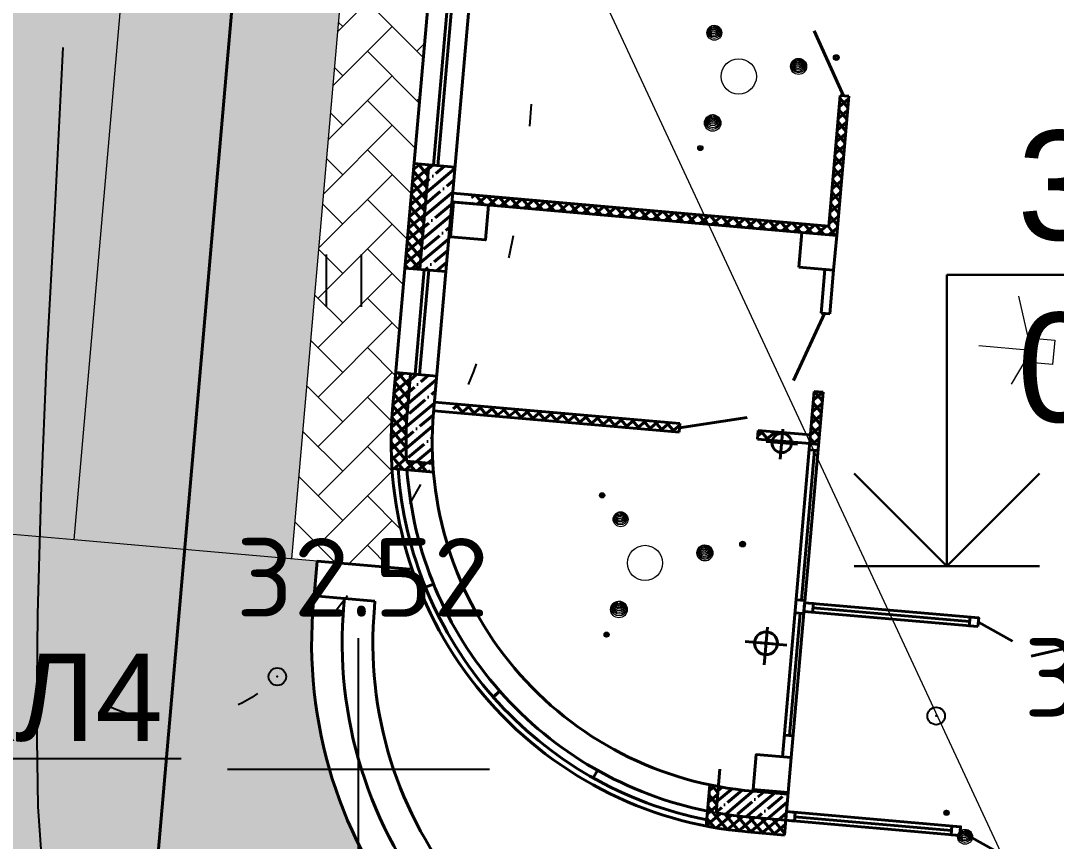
# Model space of a CAD drawing. Extents: x 8328 to 1441992, y -7354 to 642460.
# Drawn here: x 1441896.13 to 1441907.98, y 642249.18 to 642258.57 of the extents above; entities that cross this region are included whole.
import ezdxf
from ezdxf import colors
from ezdxf.entities.mleader import LeaderData, LeaderLine
from ezdxf.math import Vec2, Vec3

# ---------------------------------------------------------------- set-up
doc = ezdxf.new("R2010")
doc.units = 0
doc.header["$MEASUREMENT"] = 0
doc.header["$PDMODE"] = 32
doc.header["$PDSIZE"] = 0.2
doc.linetypes.add('APC_PRICKAD', pattern=[3.05, 0.51, -2.54])
doc.linetypes.add('CONTI', pattern=[0])
for name, color, linetype, lineweight in [('01 - здание', 1, 'Continuous', 40), ('01-Контур', 1, 'Continuous', 40), ('02-Проезд', 5, 'Continuous', 35), ('10-Газон', 80, 'Continuous', 35), ('11-Штрих-тротуар', 40, 'Continuous', 15), ('19-дренаж', 6, 'Continuous', 40), ('19-канальяК2', 54, 'Continuous', 40)]:
    doc.layers.add(name, color=color, linetype=linetype, lineweight=lineweight)
for name, color, linetype in [('GOR_BDEFAULT', 212, 'CONTI'), ('PI_OTD', 172, 'CONTI'), ('PI_STDEFAULT', 6, 'CONTI'), ('Сетка', 7, 'Continuous')]:
    doc.layers.add(name, color=color, linetype=linetype)
doc.styles.add('2_0-Ариел', font='arial.ttf', dxfattribs={"height": 2})
doc.styles.add('2_5-Ариел', font='arial.ttf', dxfattribs={"height": 2.5})
doc.styles.get("Standard").update_dxf_attribs({"font": 'txt.shx'})
doc.linetypes.add('Дренаж-Д', pattern='A,20,-4,["Д",Standard,S=2,R=0,X=-2,Y=-1],-2.299999999999999', length=26.3)
pattern_1 = [(44.99999999999999, (1452.385435321135, -901.8350028763524), (-0.0673519209080187, 0.0673519209080187), []), (135, (1452.385435321135, -901.8350028763524), (-0.0673519209080187, -0.0673519209080187), [])]
pattern_2 = [(44.99999999999999, (1411.031272584805, -1534.552337980829), (-0.1347038418160373, 0.1347038418160373), []), (44.99999999999999, (1411.165976485004, -1534.552337980829), (-0.1347038418160373, 0.1347038418160373), [0.238125, -0.047625, 0, -0.047625])]

# ---------------------------------------------------------------- blocks, each defined once
blk = doc.blocks.new('Прокуратура_v1')
at = {"layer": '01 - здание', "lineweight": -2, "ltscale": 100}
h = blk.add_hatch(dxfattribs=at)
h.set_pattern_fill('ANSI35', color=256, scale=0.03)
h.set_pattern_definition(pattern_2)
h.paths.add_polyline_path([(-17.52999885962345, -46.08999999985099), (-17.22999999998137, -46.08999999985099), (-17.22999999998137, -44.88999999966472), (-17.52999885962345, -44.88999999966472)])
h.paths.add_polyline_path([(-17.22999999998137, -41.88999999966472), (-17.53000000002794, -41.88999999966472), (-17.53000000002794, -43.08999999985099), (-17.22999999998137, -43.08999999985099)])
h.paths.add_polyline_path([(-17.22999999998137, -39.2699999997858), (-17.01000000000931, -39.2699999997858), (-17.01000000000931, -38.96999999973923), (-17.53000000002794, -38.96999999973923), (-17.53000000002794, -40.08999999985099), (-17.22999999998137, -40.08999999985099)])
h.paths.add_polyline_path([(-17.01000000000931, -38.96999999973923), (-17.01000000000931, -39.2699999997858), (-13.22999999998137, -39.2699999997858), (-13.22999999998137, -38.08999999961816), (-13.53000000002794, -38.08999999961816), (-13.53000000002794, -38.96999999973923)])
h.paths.add_polyline_path([(-13.53000000002794, -37.08999999961816), (-13.22999999998137, -37.08999999961816), (-13.22999999998137, -35.88999999966473), (-13.53000000002794, -35.88999999966473)])
h.paths.add_polyline_path([(-13.22999999998137, -33.48999999975786), (-13.53000000002794, -33.48999999975786), (-13.53000000002794, -34.08999999985099), (-13.22999999998137, -34.08999999985099)])
h.paths.add_polyline_path([(-13.22999999998137, -32.88999999966473), (-13.53000000002794, -32.88999999966473), (-13.53000000002794, -33.48999999975786), (-13.22999999998137, -33.48999999975786)])
h = blk.add_hatch(dxfattribs=at)
h.set_pattern_fill('ANSI37', color=256, scale=0.03)
h.set_pattern_definition([(44.99999999999999, (1411.031272584805, -1534.552337980829), (-0.0673519209080187, 0.0673519209080187), []), (135, (1411.031272584805, -1534.552337980829), (-0.0673519209080187, -0.0673519209080187), [])])
h.paths.add_polyline_path([(-12.81000000005588, -39.68999999971129), (-12.90999999991618, -39.68999999971129), (-12.90999999991618, -42.69037038972601), (-12.81000000005588, -42.69037038972601)])
h.paths.add_polyline_path([(-12.81000000005588, -43.69037038972601), (-12.90999999991618, -43.69037038972601), (-12.90999999991618, -45.18999999971129), (-13.01000000000931, -45.18999999971129), (-13.01000000000931, -45.28999999980442), (-12.81000000005588, -45.28999999980442)])
h.paths.add_polyline_path([(-13.01000000000931, -45.18999999971129), (-17.01000000000931, -45.18999999971129), (-17.01000000000931, -45.28999999980442), (-16.81000000005588, -45.28999999980442), (-13.20999999996274, -45.28999999980442), (-13.01000000000931, -45.28999999980442)])
h.paths.add_polyline_path([(-14.40999999991618, -47.58999999985099), (-17.01000000000931, -47.58999999985099), (-17.01000000000931, -47.68999999971129), (-14.40999999991618, -47.68999999971129)])
h.paths.add_polyline_path([(-13.22999885980971, -47.59903992316686), (-13.51000000000931, -47.58999999985099), (-13.51000000000931, -47.68999999971129), (-13.33914160379208, -47.68999999971129, -0.3620737559962837)])
h.paths.add_polyline_path([(-12.81000000005588, -47.08999999985098), (-12.90999999991618, -47.08999999985098), (-12.90999999991618, -47.68999999971129), (-12.81000000005588, -47.68999999971129)])
h.paths.add_polyline_path([(-3.489999999990686, -45.28999999980442), (-6.90999999991618, -45.28999999980442), (-6.90999999991618, -45.38999999966472), (-3.489999999990686, -45.38999999966472)])
h.paths.add_polyline_path([(-7.209999999962747, -45.68999999971128), (-7.310000000055879, -45.68999999971128), (-7.310000000055879, -47.48999999975786), (-7.110000000102445, -47.48999999975786), (-7.110000000102445, -47.38999999966472), (-7.209999999962747, -47.38999999966472)])
h.paths.add_polyline_path([(-3.489999999990686, -47.38999999966472), (-6.010000000009313, -47.38999999966472), (-6.010000000009313, -47.48999999975786), (-3.489999999990686, -47.48999999975786)])
h = blk.add_hatch(dxfattribs=at)
h.set_pattern_fill('ANSI37', color=256, scale=0.03)
h.set_pattern_definition(pattern_1)
h.paths.add_polyline_path([(-17.52999885962345, -44.88999999966472), (-17.69999999995343, -44.88999999966472), (-17.69999999995343, -46.08999999985099), (-17.52999885962345, -46.08999999985099)])
h = blk.add_hatch(dxfattribs=at)
h.set_pattern_fill('ANSI37', color=256, scale=0.03)
h.set_pattern_definition(pattern_1)
h.paths.add_polyline_path([(-17.52999885962345, -47.28999999980442), (-17.69999999995343, -47.28999999980442), (-17.69999999995343, -47.71000120579265, 0.0325416095382581), (-17.6622117953375, -48.28999999980442), (-17.50999885983765, -48.28999999980442), (-17.50999885983765, -48.12425929005257, -0.0243090325325859), (-17.52999885962345, -47.70686975494027)])
h = blk.add_hatch(dxfattribs=at)
h.set_pattern_fill('ANSI35', color=256, scale=0.03)
h.set_pattern_definition(pattern_2)
h.paths.add_polyline_path([(-17.22999885980971, -47.70999999972992), (-17.22999999998137, -47.71000120579265), (-17.22999999998137, -47.28999999980442), (-17.52999885962345, -47.28999999980442), (-17.52999885962345, -47.7131326564122, 0.0336545930964047), (-17.49070433131419, -48.28999999980442), (-17.20999885979108, -48.28999999980442), (-17.20999885979108, -48.10949968686327, -0.0250156445630017)])
h = blk.add_hatch(dxfattribs=at)
h.set_pattern_fill('ANSI37', color=256, scale=0.03)
h.set_pattern_definition(pattern_1)
h.paths.add_polyline_path([(-17.50999885983765, -48.28999999980442), (-17.6622117953375, -48.28999999980442, 0.0056494180624149), (-17.64797483477741, -48.38999999966472), (-17.50999885983765, -48.38999999966472)])
h.paths.add_polyline_path([(-17.20999885979108, -48.28999999980442), (-17.50999885983765, -48.28999999980442), (-17.50999885983765, -48.38999999966472), (-17.20999885979108, -48.38999999966472)])
h = blk.add_hatch(dxfattribs=at)
h.set_pattern_fill('ANSI37', color=256, scale=0.03)
h.set_pattern_definition(pattern_1)
edge = h.paths.add_edge_path()
edge.add_arc((-13.22999885980971, -47.70999999972992), 3.999999999994001, 263.1263153872094, 264.5525747945996, ccw=False)
edge.add_line((-13.7087223099079, -51.68124965927564), (-13.7087223099079, -52.15429248218424))
edge.add_arc((-13.22999999998137, -47.71000120579265), 4.469999999999585, 263.8520193023919, 269.957911193217)
edge.add_line((-13.23328360915184, -52.17999999970198), (-13.01000000000931, -52.17999999970198))
edge.add_line((-13.01000000000931, -52.17999999970198), (-13.01000000000931, -52.00999999977648))
edge.add_line((-13.01000000000931, -52.00999999977648), (-13.20999999996274, -52.00999999977648))
edge.add_line((-13.20999999996274, -52.00999999977648), (-13.21019494626671, -52.00622963788919))
edge.add_line((-13.21019494626671, -52.00622963788919), (-13.60992313991301, -52.00622963788919))
edge.add_line((-13.60992313991301, -52.00622963788919), (-13.60972819360904, -51.69193491037003))
h.paths.add_polyline_path([(-12.81000000005588, -52.00999999977648), (-13.01000000000931, -52.00999999977648), (-13.01000000000931, -52.17999999970198), (-12.81000000005588, -52.17999999970198)])
h = blk.add_hatch(dxfattribs=at)
h.set_pattern_fill('ANSI35', color=256, scale=0.7)
h.set_pattern_definition([(45, (-5.484468858448508, -0.0529035395449853), (-0.1237436867076458, 0.1237436867076458), []), (45, (-5.360725171948508, -0.0529035395449853), (-0.1237436867076458, 0.1237436867076458), [0.21875, -0.04375, 0, -0.04375])])
h.paths.add_polyline_path([(-12.81000000005588, -51.70999999972991), (-13.21000001137259, -51.70995000517513), (-13.60972819360904, -51.69193491043003), (-13.60972819360904, -51.99320170283318), (-13.20999999996274, -52.00999999977648), (-12.81000000005588, -52.00999999977648)])
at = {"layer": '01 - здание', "ltscale": 100}
for p, q in [((-17.22999999998137, -39.2699999997858), (-17.22999999998137, -47.71000120579265)), ((-17.69999999995343, -43.08999999966469), (-17.69999999995343, -47.71000120579265)), ((-17.22999999998137, -44.88999999966472), (-17.69999999995343, -44.88999999966472)), ((-17.22999999998137, -44.88999999966472), (-17.69999999995343, -44.88999999966472)), ((-17.22999999998137, -46.08999999985099), (-17.69999999995343, -46.08999999985099)), ((-17.22999999998137, -47.28999999980442), (-17.69999999995343, -47.28999999980442)), ((-17.22999999998137, -47.28999999980442), (-17.69999999995343, -47.28999999980442)), ((-18.40996039798483, -49.51999999978579), (-18.40996039798483, -49.91999999969266)), ((-17.33901501167565, -49.51999999978579), (-18.40996039798483, -49.51999999978579)), ((-17.70995441521518, -49.91999999969266), (-18.40996039798483, -49.91999999969266)), ((-18.40996039798483, -49.98999999975786), (-18.40996039798483, -49.91999999969266)), ((-18.05995762255043, -49.98999999975786), (-18.05995762255043, -49.91999999969266)), ((-17.70995441521518, -49.98999999975786), (-17.70995441521518, -49.91999999969266)), ((-13.20999999996274, -51.68999999971129), (-13.09000000008382, -51.68999999971129)), ((-13.20999999996274, -51.70999999972991), (-12.81000000005588, -51.70999999972991)), ((-12.81000000005588, -51.68999999971129), (-12.81000000005588, -52.17999999970198)), ((-13.23329094680957, -52.17999999970198), (-12.81000000005588, -52.17999999970198))]:
    blk.add_line(p, q, dxfattribs=at)
at = {"layer": '01 - здание', "lineweight": -2, "ltscale": 100}
for p, q in [((-12.86999999987893, -43.69037038972601), (-13.27172338520177, -42.97881047870032)), ((-17.47757861693389, -43.08999999985099), (-17.47757861693389, -44.88999999966472)), ((-17.42634782288223, -43.08999999985099), (-17.42634782288223, -44.88999999966472)), ((-12.90999999991618, -45.18999999971129), (-12.90999999991618, -43.69037038972601)), ((-12.90999999991618, -43.69037038972601), (-12.81000000005588, -43.69037038972601)), ((-12.81000000005588, -45.28999999980442), (-12.81000000005588, -43.69037038972601)), ((-12.81000000005588, -43.69037038972601), (-12.81000000005588, -45.28999999980442)), ((-17.52999885962345, -46.08999999985099), (-17.52999885962345, -44.88999999966472)), ((-17.22999999998137, -45.18999999971129), (-12.90999999991618, -45.18999999971129)), ((-17.22999999998137, -45.28999999980442), (-13.20999999996274, -45.28999999980442)), ((-12.90999999991618, -45.68999999971128), (-12.90999999991618, -46.18999999971129)), ((-12.81000000005588, -45.68999999971128), (-12.81000000005588, -46.18999999971129)), ((-17.47757861693389, -46.08999999985099), (-17.47757861693389, -47.28999999980442)), ((-17.42634782288223, -46.08999999985099), (-17.42634782288223, -47.28999999980442)), ((-12.86999999987893, -46.18999999971129), (-13.15837252140045, -46.98532439023256)), ((-12.90999999991618, -46.18999999971129), (-12.81000000005588, -46.18999999971129)), ((-12.90999999991618, -47.08999999985098), (-12.90999999991618, -51.28999999980442)), ((-12.90999999991618, -47.08999999985098), (-12.81000000005588, -47.08999999985098)), ((-12.81000000005588, -47.08999999985098), (-12.81000000005588, -51.28999999980442)), ((-17.52999885962345, -47.71313265664502), (-17.52999885962345, -47.28999999980442)), ((-14.40999999991618, -47.63999999966472), (-13.64964692993089, -47.45357343065552)), ((-14.40999999991618, -47.58999999985099), (-17.22999999998137, -47.58999999985099)), ((-14.40999999991618, -47.58999999985099), (-14.40999999991618, -47.68999999971129)), ((-13.51000000000931, -47.58999999985099), (-13.51000000000931, -47.68999999971129)), ((-13.51000000000931, -47.58999999985099), (-12.90999999991618, -47.58999999985099)), ((-13.22999885980971, -47.55003539426252), (-13.22999885980971, -47.89648542739451)), ((-14.40999999991618, -47.68999999971129), (-17.22999999998137, -47.68999999971129)), ((-13.51000000000931, -47.68999999971129), (-12.90999999991618, -47.68999999971129)), ((-13.40999885974452, -47.70999999972992), (-13.04999885964207, -47.70999999972992)), ((-12.90999999991618, -47.68999999971129), (-12.81000000005588, -47.68999999971129)), ((-12.90999999991618, -47.75999999977648), (-12.81000000005588, -47.75999999977648)), ((-12.8499999998603, -47.75999999977648), (-12.8499999998603, -49.48386387340725)), ((-17.1877254799474, -48.28999999980442), (-17.49070433131419, -48.28999999980442)), ((-17.17177510913461, -48.38999999966472), (-17.64797483477741, -48.38999999966472)), ((-12.90999999991618, -49.48386387340725), (-12.81000000005588, -49.48386387340725)), ((-12.81000000005588, -49.50999999977648), (-10.81000000005588, -49.50999999977648)), ((-10.90999999991618, -49.50999999977648), (-10.90999999991618, -49.60999999963679)), ((-10.81000000005588, -49.50999999977648), (-10.81000000005588, -49.60999999963679)), ((-12.90999999991618, -49.63386387354694), (-12.81000000005588, -49.63386387354694)), ((-12.8499999998603, -49.63386387354694), (-12.8499999998603, -51.03999999980442)), ((-12.81000000005588, -49.60999999963679), (-10.81000000005588, -49.60999999963679)), ((-12.70999999996275, -49.55999999959022), (-10.90999999991618, -49.55999999959022)), ((-10.81000000005588, -49.55999999959022), (-10.40282843564637, -49.74237987445667)), ((-9.31000000005588, -49.60999999963679), (-10.17410038993694, -49.89318766258657)), ((-17.05971425189637, -49.66532447584905), (-17.14877593913115, -49.71079639182426)), ((-13.20999885979108, -49.8235138989985), (-13.20999885979108, -50.25864723674022)), ((-13.44999885954894, -50.00999999977648), (-12.96999885956757, -50.00999999977648)), ((-13.29591849818825, -50.00999999977648), (-13.12745239748619, -50.00999999977648)), ((-16.19847250776365, -50.82097701542079), (-16.2692216981668, -50.89168580109253)), ((-16.19847250776365, -50.82097701542079), (-16.2657887104433, -50.89496153523214)), ((-12.90999999991618, -51.03999999980442), (-12.81000000005588, -51.03999999980442)), ((-13.60972819360904, -51.48999999975785), (-13.60972819360904, -51.99320170283318)), ((-15.00373606104403, -51.6271252380684), (-15.04498508642427, -51.71821967884898)), ((-13.7087223099079, -51.68124965927564), (-13.7087223099079, -52.15429248218424)), ((-13.20999999996274, -52.00999999977648), (-12.81000000005588, -52.00999999977648)), ((-10.81000000005588, -51.90999999968335), (-12.81000000005588, -51.90999999968335)), ((-10.81000000005588, -52.00999999977648), (-12.81000000005588, -52.00999999977648)), ((-12.70999999996275, -51.95999999972992), (-10.90999999991618, -51.95999999972992)), ((-10.81000000005588, -51.90999999968335), (-10.81000000005588, -52.00999999977648)), ((-10.81000000005588, -51.95999999972992), (-10.40282843564637, -52.14237987459637))]:
    blk.add_line(p, q, dxfattribs=at)
at = {"layer": '01 - здание', "linetype": 'Continuous', "lineweight": 15, "ltscale": 100}
for q in [(-10.67106901528314, -45.80158093199133), (-11.07977939792909, -46.40658093220554), (-10.67106901528314, -46.81158093223348)]:
    blk.add_line((-10.47977939783595, -46.40658093220554), q, dxfattribs=at)
at = {"layer": '01 - здание', "ltscale": 100}
for points in [[(-17.20999999996275, -45.68999999971128), (-17.20999999996275, -45.28999999980442), (-16.81000000005588, -45.28999999980442), (-16.81000000005588, -45.68999999971128), (-17.20999999996275, -45.68999999971128)], [(-13.20999999996274, -45.68999999971128), (-13.20999999996274, -45.28999999980442), (-12.81000000005588, -45.28999999980442), (-12.81000000005588, -45.68999999971128), (-13.20999999996274, -45.68999999971128)], [(-13.20999999996274, -51.68999999971129), (-13.20999999996274, -51.28999999980442), (-12.81000000005588, -51.28999999980442), (-12.81000000005588, -51.68999999971129), (-13.20999999996274, -51.68999999971129)]]:
    blk.add_lwpolyline(points, dxfattribs=at)
at = {"layer": '01 - здание', "linetype": 'Continuous', "lineweight": 15, "ltscale": 100}
blk.add_lwpolyline([(-10.47977939783595, -46.5465809321031), (-10.47977939783595, -46.26658093207516), (-10.21977939782664, -46.26658093207516), (-10.21977939782664, -46.5465809321031)], close=True, dxfattribs=at)
at = {"layer": '01 - здание', "lineweight": -2, "ltscale": 100}
for points in [[(-12.70999999996275, -49.60999999963679), (-12.81000000005588, -49.60999999963679), (-12.81000000005588, -49.50999999977648), (-12.70999999996275, -49.50999999977648)], [(-10.81000000005588, -49.60999999963679), (-10.90999999991618, -49.60999999963679), (-10.90999999991618, -49.50999999977648), (-10.81000000005588, -49.50999999977648)], [(-12.70999999996275, -52.00999999977648), (-12.81000000005588, -52.00999999977648), (-12.81000000005588, -51.90999999968335), (-12.70999999996275, -51.90999999968335)], [(-10.81000000005588, -52.00999999977648), (-10.90999999991618, -52.00999999977648), (-10.90999999991618, -51.90999999968335), (-10.81000000005588, -51.90999999968335)]]:
    blk.add_lwpolyline(points, close=True, dxfattribs=at)
for centre, radius in [((-13.22999885980971, -47.70999999972992), 0.1109600765993819), ((-13.20999885979108, -50.00999999954365), 0.130221799756866)]:
    blk.add_circle(centre, radius, dxfattribs=at)
at = {"layer": '01 - здание', "ltscale": 100}
for centre, radius, start, end in [((-13.22999999998137, -47.71000120579265), 4.47, 180, 270.0419949949883), ((-13.22999885980971, -47.70999999972992), 4, 180, 270.2864635961116), ((-13.20999885979108, -50.00999999977648), 5.199999999999767, 179.7796311404156, 270), ((-13.20999885979108, -50.00999999977648), 4.849999999999301, 179.7547114161607, 270), ((-13.20999885979108, -50.00999999977648), 4.5, 179.7453518335339, 270)]:
    blk.add_arc(centre, radius, start, end, dxfattribs=at)
at = {"layer": '01 - здание', "lineweight": -2, "ltscale": 100}
for centre, radius, start, end in [((-13.22999999998137, -47.71000120579265), 4.299999999999999, 180, 187.7518803488759), ((-13.22999885980971, -47.70999999972992), 4.4, 188.8904354317997, 226.3118830748936), ((-13.22999885980971, -47.70999999972992), 4.300001603741188, 189.0989215257059, 226.3427767467387), ((-13.22999885980971, -47.70999999972992), 4.300001603741188, 226.3427767467387, 263.6079524855883), ((-13.22999885980971, -47.70999999972992), 4.4, 226.3736717528773, 263.7538094761859), ((-13.22999999998137, -47.71000120579265), 4.299999999999999, 264.9336737038378, 270.2664930642959)]:
    blk.add_arc(centre, radius, start, end, dxfattribs=at)
blk = doc.blocks.new('_None')
blk = doc.blocks.new('A$C53CB0419')
at = {"lineweight": 9}
for centre, radius in [((-0.4913729999989301, 0.7742269999998826), 0.029966), ((-0.4923319999998057, 0.7794990000002145), 0.024754), ((-0.4947290000000067, 0.784295999999813), 0.019393), ((-0.4971260000002076, 0.7886090000010882), 0.014478), ((-0.5000019999988581, 0.7943599999998697), 0.008068), ((-0.2793700000001991, 0.4999769999994897), 0.085232), ((-0.2813790000000154, 0.5099050000007992), 0.075138), ((-0.2839519999997719, 0.518486999999368), 0.066179), ((-0.2865279999987251, 0.5270689999997558), 0.057219), ((-0.2891020000006392, 0.5356540000011591), 0.048256), ((-0.2908189999998285, 0.5450909999999567), 0.038735), ((-0.2916769999992539, 0.5553920000002109), 0.028774), ((-0.2933929999999236, 0.5622550000007323), 0.021809), ((-0.2968259999997826, 0.5699800000002142), 0.013361), ((1.116380999999819, 0.2164630000006582), 0.032863), ((1.121782000000166, 0.2198050000006333), 0.026938), ((1.12629299999935, 0.2252210000006016), 0.019925), ((1.132610000000568, 0.2288289999996778), 0.013858), ((1.135315999999875, 0.2342420000004495), 0.007895), ((0, 0), 0.201936), ((0.685724000000846, 0.1146810000009282), 0.09179), ((0.6848320000008244, 0.1237959999998566), 0.082873), ((0.6809990000001563, 0.1301839999996446), 0.075587), ((0.6784449999995559, 0.1384880000005069), 0.066901), ((0.6752480000013747, 0.1467950000005658), 0.05801), ((0.6733340000009777, 0.1557360000006156), 0.048927), ((0.6720550000009098, 0.164678000001004), 0.040103), ((0.6707790000000386, 0.1736209999999119), 0.031398), ((0.6695010000003095, 0.1806510000005801), 0.024582), ((0.6669469999997091, 0.1876750000010361), 0.017275), ((0.6637529999989056, 0.193424999999479), 0.010745), ((-0.2982690000008006, -0.5329120000005787), 0.094941), ((-0.2973910000000615, -0.5220840000001772), 0.084179), ((-0.2954210000007151, -0.5122289999999339), 0.074517), ((-0.2973910000000615, -0.5023769999988872), 0.064526), ((-0.2964059999994788, -0.492523999999321), 0.054821), ((-0.2954210000007151, -0.4826689999990777), 0.0452), ((-0.2944360000001325, -0.4747879999995348), 0.037655), ((-0.2934499999992113, -0.4659200000005513), 0.029377), ((-0.2954210000007151, -0.4590229999994336), 0.022214), ((-0.2993609999994078, -0.4521239999994578), 0.014465), ((-0.4394999999985885, -0.8198649999994813), 0.029599), ((-0.4441559999995662, -0.8249259999993228), 0.022843), ((-0.4482120000011492, -0.8289829999994253), 0.017218), ((-0.4522679999990942, -0.8320249999997031), 0.012175), ((-0.4563230000003387, -0.8350659999996423), 0.007172)]:
    blk.add_circle(centre, radius, dxfattribs=at)
blk = doc.blocks.new('BL_333')
at = {"color": 0}
for p, q in [((0, -1.5), (0, 1.5)), ((-1.5, 0), (1.5, 0))]:
    blk.add_line(p, q, dxfattribs=at)
blk = doc.blocks.new('A$C7C126069')
at = {"linetype": 'Continuous', "flags": 128}
for points in [[(-0.1903506251774161, 0.2948801826159979), (-0.1903506251774161, -0.3051198173843659)], [(0.2096493748222201, 0.2948801826159979), (0.2096493748222201, -0.3051198173843659)]]:
    blk.add_lwpolyline(points, dxfattribs=at)

msp = doc.modelspace()

# ---------------------------------------------------------------- hatches: boundary and pattern name
at = {"layer": '10-Газон', "linetype": 'Continuous', "lineweight": 15}
h = msp.add_hatch(dxfattribs=at)
h.set_pattern_fill('CROSS', color=256, scale=2.5, style=0)
h.set_pattern_definition([(0, (0, 0), (0.625, 0.625), [0.3125, -0.9375]), (90, (0.15625, -0.15625), (-0.625, 0.625), [0.3125, -0.9375])])
edge = h.paths.add_edge_path()
edge.add_arc((1441893.814955298, 642336.416228772), 3.499999999808209, 85.01542902805281, 175.0154292211298)
edge.add_line((1441890.328191836, 642336.7203349296), (1441886.270546822, 642290.1969481661))
edge.add_line((1441886.270546822, 642290.1969481661), (1441888.089208138, 642288.0307369553))
edge.add_line((1441888.089208138, 642288.0307369553), (1441884.717974163, 642249.3774734157))
edge.add_line((1441884.717974163, 642249.3774734157), (1441883.79339742, 642238.7766343994))
edge.add_line((1441883.79339742, 642238.7766343994), (1441868.215256256, 642227.5713561988))
edge.add_line((1441868.215256256, 642227.5713561988), (1441887.097888494, 642236.3826636059))
edge.add_line((1441887.097888494, 642236.3826636059), (1441888.204737627, 642249.0733672589))
edge.add_line((1441888.204737627, 642249.0733672589), (1441891.749746548, 642289.7190670616))
edge.add_line((1441891.749746548, 642289.7190670616), (1441889.757310284, 642289.8928420088))
edge.add_line((1441889.757310284, 642289.8928420088), (1441893.81495533, 642336.4162287454))
edge.add_line((1441893.81495533, 642336.4162287454), (1441916.329485089, 642334.4525718663))
edge.add_line((1441916.329485089, 642334.4525718663), (1441894.119061468, 642339.9029922335))
h = msp.add_hatch(dxfattribs=at)
h.set_pattern_fill('AR-CONC', color=256, scale=0.1, style=0)
h.set_pattern_definition([(50, (-22.56872626184486, -3.261394568602554), (0.7172601826007536, -0.0627521349825951), [0.075, -0.825]), (355, (-22.56872626184486, -3.261394568602554), (-0.138751333613, 0.752192133700012), [0.06, -0.6600000000000001]), (100.45144446, (-22.50895458084486, -3.266623912602554), (0.578508846727112, 0.6894399909686296), [0.063740192, -0.7011421119999997]), (46.18420000000001, (-22.56872626184486, -3.061394568602554), (1.067241330671572, -0.1655192807930765), [0.1125, -1.237499999999999]), (96.63563549000003, (-22.47978951684486, -3.075187875602554), (0.9346619456742284, 0.9741186007745504), [0.095610342, -1.051713759999999]), (351.18416399, (-22.56872626184486, -3.061394568602554), (0.9346619450547731, 0.9741186002699901), [0.09, -0.9900000009999999]), (21, (-22.46872626184486, -3.111394568602554), (0.5969070521184618, -0.4026188906653389), [0.075, -0.825]), (326, (-22.46872626184486, -3.111394568602554), (0.2433153319215817, 0.7251500450468531), [0.06, -0.6600000000000001]), (71.45144474, (-22.41898400784486, -3.144946142602554), (0.8402223767299711, 0.3225311528063539), [0.06374019, -0.701142112]), (37.5, (-22.56872626184486, -3.261394568602554), (0.0121598553172907, 0.3328938538313115), [0, -0.6520000000000001, 0, -0.6700000000000002, 0, -0.6625000000000001]), (7.499999999999999, (-22.56872626184486, -3.261394568602554), (0.2630695374421486, 0.3944117118823602), [0, -0.382, 0, -0.637, 0, -0.2525]), (327.5, (-22.79172626184486, -3.261394568602554), (0.533822436172409, -0.0225548717343798), [0, -0.25, 0, -0.7800000000000001, 0, -1.034999999999999]), (317.5, (-22.89172626184486, -3.261394568602554), (0.5831861693423863, 0.1001049823323177), [0, -0.325, 0, -0.518, 0, -0.735])])
h.paths.add_polyline_path([(1441900.440065903, 642294.9839655013), (1441896.745604698, 642252.6247035846), (1441899.236150028, 642252.4074849014), (1441900.254471216, 642264.083161413), (1441904.219419382, 642263.737349269), (1441902.473683784, 642266.50951579), (1441902.90812115, 642271.4906064516), (1441901.911903017, 642271.5774939246)])
at = {"layer": '11-Штрих-тротуар', "linetype": 'Continuous', "lineweight": 15}
h = msp.add_hatch(dxfattribs=at)
h.set_pattern_fill('ANSI34', color=41, scale=1.5, angle=-6.49e-14, style=0)
h.set_pattern_definition([(44.99999999999993, (0, 0), (-0.7954951288348651, 0.795495128834867), []), (44.99999999999993, (0.2651650425, -3e-16), (-0.7954951288348651, 0.795495128834867), []), (44.99999999999993, (0.5303300865000001, -6e-16), (-0.7954951288348651, 0.795495128834867), []), (44.99999999999993, (0.795495129, -9e-16), (-0.7954951288348651, 0.795495128834867), [])])
edge = h.paths.add_edge_path()
edge.add_arc((1441894.000877291, 642234.7368594429), 5.000004011728355, -2.6747266742110014, 63.071920572278884, ccw=False)
edge.add_arc((1441894.177000815, 642235.8387083015), 4.999999999619183, 265.01542926357536, 344.5120538447398, ccw=False)
edge.add_arc((1441890.249203771, 642219.6964991046), 11.69504719208829, 42.42239386728431, 72.6202091908969, ccw=False)
edge.add_arc((1441894.177000814, 642235.8387083029), 9.50000000123728, 299.6898132805022, 338.1195797135505)
edge.add_arc((1441907.6324739, 642230.4349832851), 5.000000000165367, 87.12740686890652, 158.1195797190973, ccw=False)
edge.add_arc((1441907.732704313, 642232.4324701722), 3.000000000128779, -4.984570734843203, 87.1274068627111, ccw=False)
edge.add_line((1441910.721358711, 642232.1718077537), (1441910.452127241, 642229.0849039303))
edge.add_line((1441910.452127241, 642229.0849039303), (1441925.096580277, 642227.8081912583))
edge.add_line((1441925.096580277, 642227.8081912583), (1441932.065331374, 642307.7091935268))
edge.add_line((1441932.065331374, 642307.7091935268), (1441928.777767258, 642307.9959260507))
edge.add_line((1441928.777767258, 642307.9959260507), (1441917.587881405, 642309.7498055007))
edge.add_line((1441917.587881405, 642309.7498055007), (1441908.621769421, 642310.5318138046))
edge.add_line((1441908.621769421, 642310.5318138046), (1441911.943000134, 642306.02619769))
edge.add_line((1441911.943000134, 642306.02619769), (1441921.606316003, 642305.1833891995))
edge.add_arc((1441921.084991163, 642299.2060804062), 5.99999999987737, -4.984570762002306, 85.01542923578279, ccw=False)
edge.add_line((1441927.062299956, 642298.6847555664), (1441926.567910233, 642293.0162743942))
edge.add_arc((1441923.579255837, 642293.2769368138), 2.99999999978225, 265.01542923780454, 355.0154292444494, ccw=False)
edge.add_line((1441923.318593417, 642290.2882824173), (1441923.248858169, 642290.2943645413))
edge.add_line((1441923.248858169, 642290.2943645413), (1441920.676988968, 642260.8063078271))
edge.add_line((1441920.676988968, 642260.8063078271), (1441920.746724207, 642260.8002257035))
edge.add_arc((1441920.486061786, 642257.8115713054), 3.000000001577856, -4.984570730309997, 85.01542920949959, ccw=False)
edge.add_line((1441923.474716184, 642257.550908887), (1441922.502456727, 642246.4033583357))
edge.add_arc((1441916.525147934, 642246.9246831754), 6.000000000078975, 265.01542926496364, 355.0154292392984, ccw=False)
edge.add_line((1441916.003823096, 642240.9473743818), (1441900.363198429, 642242.3115077048))
edge.add_arc((1441900.884523267, 642248.2888164984), 5.999999999982535, 175.0154292335678, 265.01542926265205, ccw=False)
edge.add_line((1441894.907214473, 642248.8101413387), (1441898.945732868, 642295.1142297836))
edge.add_line((1441898.945732868, 642295.1142297836), (1441894.761627266, 642295.479278178))
edge.add_line((1441894.761627266, 642295.479278178), (1441890.723098318, 642249.1750687268))
edge.add_arc((1441900.884523267, 642248.2888164982), 10.20000000017385, 175.0154292337382, 243.071956913912)
h = msp.add_hatch(dxfattribs=at)
h.set_pattern_fill('AR-B88', color=13, scale=0.075, angle=175, style=0)
h.set_pattern_definition([(175, (0, 0), (-0.0522934456485952, -0.5977168188550473), []), (265, (0, 0), (0.2465649637789284, -0.623863541679345), [0.6, -0.6])])
edge = h.paths.add_edge_path()
edge.add_line((1441921.606316003, 642305.1833891995), (1441913.038840066, 642305.9306214706))
edge.add_arc((1441910.971811492, 642294.0344042967), 12.07446024351489, 80.14297631994486, 174.8691527298957)
edge.add_line((1441898.945732867, 642295.1142297836), (1441895.251277499, 642252.7550347944))
edge.add_line((1441895.251277499, 642252.7550347944), (1441896.745604698, 642252.6247035844))
edge.add_line((1441896.745604698, 642252.6247035844), (1441900.440065903, 642294.9839655013))
edge.add_arc((1441910.900350458, 642294.0715801022), 10.50000000429147, 158.3923583788271, 175.0150626379637, ccw=False)
edge.add_line((1441901.138212961, 642297.9381899319), (1441912.872751129, 642296.8906438838))
edge.add_line((1441912.872751129, 642296.8906438838), (1441913.526164098, 642304.3824240385))
edge.add_line((1441913.526164098, 642304.3824240385), (1441921.475984793, 642303.6890620011))
edge.add_arc((1441921.084991163, 642299.2060804066), 4.499999999456598, -4.984570765406318, 85.0154292419769, ccw=False)
edge.add_line((1441925.567972758, 642298.8150867763), (1441924.847842758, 642290.5583549736))
edge.add_arc((1441923.579255837, 642293.2769368137), 2.999999999445755, 295.0154292421517, 355.0154292507079)
edge.add_line((1441926.567910233, 642293.0162743944), (1441927.062299956, 642298.6847555666))
edge.add_arc((1441921.084991162, 642299.2060804057), 6.000000001420101, 355.0154292459949, 445.0154292236521)
h = msp.add_hatch(dxfattribs=at)
h.set_pattern_fill('AR-HBONE', color=40, scale=0.1, style=0)
h.set_pattern_definition([(45, (2.459784371778368, 28.20293533126824), (0, 0.565685424949238), [1.2, -0.4]), (135, (2.742627084278368, 28.48577804376823), (0, 0.565685424949238), [1.2, -0.4])])
edge = h.paths.add_edge_path()
edge.add_line((1441906.470673818, 642289.5493610745), (1441907.486816303, 642289.4607358525))
edge.add_line((1441907.486816303, 642289.4607358525), (1441907.675421874, 642291.8533971054))
edge.add_line((1441907.675421874, 642291.8533971054), (1441907.80828792, 642293.146604984))
edge.add_line((1441907.80828792, 642293.146604984), (1441907.818992736, 642293.1456712777))
edge.add_line((1441907.818992736, 642293.1456712777), (1441908.022968148, 642293.7475551016))
edge.add_line((1441908.022968148, 642293.7475551016), (1441908.320017454, 642294.3560646307))
edge.add_line((1441908.320017454, 642294.3560646307), (1441908.66010263, 642294.8545040132))
edge.add_line((1441908.66010263, 642294.8545040132), (1441909.079744007, 642295.3314061452))
edge.add_line((1441909.079744007, 642295.3314061452), (1441909.69183439, 642295.9126995497))
edge.add_line((1441909.69183439, 642295.9126995497), (1441910.382758315, 642296.3334392107))
edge.add_line((1441910.382758315, 642296.3334392107), (1441911.166844863, 642296.6610162494))
edge.add_line((1441911.166844863, 642296.6610162494), (1441911.770640188, 642296.8337377764))
edge.add_line((1441911.770640188, 642296.8337377764), (1441912.307175095, 642296.9391988843))
edge.add_line((1441912.307175095, 642296.9391988843), (1441912.870232351, 642296.9292728422))
edge.add_line((1441912.870232351, 642296.9292728422), (1441912.257181186, 642296.9684233521))
edge.add_arc((1441911.689560167, 642291.9900745492), 5.010603798441604, 83.49534386831257, 180.5693527186929)
edge.add_line((1441906.679203754, 642291.9402846002), (1441906.470673818, 642289.5493610745))
h.paths.add_polyline_path([(1441903.063806349, 642263.8381387378), (1441902.976918875, 642262.8419206048), (1441905.148674404, 642262.6525059136), (1441907.382551335, 642288.2652740942), (1441906.36640885, 642288.353899316), (1441904.219419388, 642263.7373492683)])
edge = h.paths.add_edge_path()
edge.add_line((1441900.791054616, 642258.7262800186), (1441899.794836481, 642258.8131674917))
edge.add_line((1441899.794836481, 642258.8131674917), (1441899.236150028, 642252.4074849015))
edge.add_line((1441899.236150028, 642252.4074849015), (1441900.591987955, 642252.2892323546))
edge.add_arc((1441905.366025438, 642253.7442441984), 4.99084094675532, 175.6389814104962, 196.9499609507485, ccw=False)
edge.add_line((1441900.389634385, 642254.1237510461), (1441900.791054616, 642258.7262800186))
h.paths.add_polyline_path([(1441899.899101449, 642260.0086292505), (1441900.895319583, 642259.9217417772), (1441901.163801875, 642263.0000558058), (1441901.681835303, 642262.95487432), (1441901.768722777, 642263.9510924532), (1441900.254471216, 642264.083161413)])
h = msp.add_hatch(dxfattribs=at)
h.set_pattern_fill('HONEY', color=13, scale=2.5, angle=-6.49e-14, style=0)
h.set_pattern_definition([(360, (0, 0), (0.4687500000000004, 0.2706329386826365), [0.3125, -0.625]), (119.9999999999999, (0, 0), (-0.4687499999999996, 0.2706329386826377), [0.3125, -0.625]), (59.99999999999992, (0, 0), (7e-16, 0.5412658773652743), [-0.625, 0.3125])])
edge = h.paths.add_edge_path()
edge.add_line((1441895.251277499, 642252.7550347943), (1441894.907214473, 642248.8101413387))
edge.add_arc((1441900.884523267, 642248.2888164985), 5.999999999887486, 175.0154292346753, 265.0154292647704)
edge.add_line((1441900.363198429, 642242.3115077051), (1441916.003823096, 642240.9473743818))
edge.add_arc((1441916.525147934, 642246.9246831754), 6.00000000007828, 265.0154292649637, 355.0154292392984)
edge.add_line((1441922.502456727, 642246.4033583357), (1441922.630169944, 642247.8676686417))
edge.add_line((1441922.630169944, 642247.8676686417), (1441919.352612303, 642248.1535284276))
edge.add_line((1441919.352612303, 642248.1535284276), (1441917.639117116, 642248.3029748811))
edge.add_line((1441917.639117116, 642248.3029748811), (1441917.624346245, 642248.1336177987))
edge.add_line((1441917.624346245, 642248.1336177987), (1441915.880964514, 642248.2856708765))
edge.add_line((1441915.880964514, 642248.2856708765), (1441915.768010799, 642246.9905873047))
edge.add_line((1441915.768010799, 642246.9905873047), (1441910.786920137, 642247.4250246697))
edge.add_line((1441910.786920137, 642247.4250246697), (1441910.636604809, 642245.7015673008))
edge.add_line((1441910.636604809, 642245.7015673008), (1441904.210998992, 642246.2619914025))
edge.add_arc((1441904.663537963, 642251.4435959685), 5.201328426421777, 174.0386105099813, 265.0086987001906, ccw=False)
edge.add_line((1441899.490337753, 642251.98379684), (1441899.525092742, 642252.382284093))
edge.add_line((1441899.525092742, 642252.382284093), (1441895.251277499, 642252.7550347943))

# ---------------------------------------------------------------- linework, layer by layer
at = {"color": 7, "linetype": 'APC_PRICKAD', "ltscale": 0.5, "flags": 128}
msp.add_lwpolyline([(1441892.136719994, 642348.3615709123, 0.0523015526978715), (1441892.365174461, 642333.765735999, -0.0177705942044377), (1441894.078143299, 642324.3044816836), (1441894.15, 642322.8900000001), (1441895.306539072, 642318.623745338, -0.0521829223981), (1441897.183319459, 642307.0277741363, -0.0202026473063548), (1441897.290001, 642300.2700000001, 0.0770425477768892), (1441897.957044472, 642295.1345456373, -0.1015259998595649), (1441898.4, 642289.65, 0.0214040172825249), (1441898.060510563, 642285.3598499239, -0.1566955057572135), (1441897.33, 642283.34, -0.2885977439131301), (1441895.948151723, 642282.8340558847, -0.0281401975841701), (1441888.747729995, 642284.8052641478, 0.592847989015362), (1441887.249164667, 642283.4181174646, 0.007781323505385), (1441889.587039856, 642274.6951993349, 0.1928963444305832), (1441893.219999, 642270, -0.145370075491968), (1441901.200001, 642261.45, -0.128252360371746), (1441901.982320091, 642257.726656008, -0.183959499667422), (1441899.07, 642251.06, -0.3034258488999325), (1441897.240397997, 642250.6778923447, 0.0192523555218481), (1441893.42, 642252.05, 0.3870653525792234), (1441891.28763498, 642251.0660921783, 0.2290428708396349), (1441891.684736175, 642243.2002839844, -0.1207579397348114), (1441893.560638715, 642236.1601495509)], format="xyb", dxfattribs=at)
at = {"color": 8, "linetype": 'Continuous', "lineweight": 9, "elevation": 33.1}
msp.add_lwpolyline([(1441910.879999, 642241.47), (1441873.514771174, 642321.7495934955)], dxfattribs=at)
at = {"layer": '01-Контур', "color": 190, "lineweight": 30}
for p, q in [((1441912.234453523, 642255.6603047552), (1441906.731934745, 642255.6603047552)), ((1441906.731934745, 642255.6603047552), (1441906.731934745, 642252.3245195325)), ((1441906.731934745, 642252.3245195325), (1441905.671274573, 642253.385179704)), ((1441906.731934745, 642252.3245195325), (1441907.792594916, 642253.385179704))]:
    msp.add_line(p, q, dxfattribs=at)
at = {"layer": '01-Контур', "color": 190, "linetype": 'Continuous', "lineweight": 30}
msp.add_line((1441905.671274573, 642252.3245195325), (1441907.792594916, 642252.3245195325), dxfattribs=at)
at = {"layer": '02-Проезд', "lineweight": 15}
for p, q in [((1441896.745604698, 642252.6247035844), (1441900.440065903, 642294.9839655013)), ((1441899.236150028, 642252.4074849015), (1441900.254471216, 642264.0831614129)), ((1441899.525092742, 642252.382284093), (1441896.745604698, 642252.6247035844))]:
    msp.add_line(p, q, dxfattribs=at)
at = {"layer": '11-Штрих-тротуар', "color": 13, "lineweight": 15}
msp.add_line((1441896.745604698, 642252.6247035844), (1441895.251277499, 642252.7550347944), dxfattribs=at)
at = {"layer": '19-дренаж', "linetype": 'Дренаж-Д', "ltscale": 0.4}
msp.add_line((1441897.49583438, 642246.6268348767), (1441901.557696197, 642293.1985701754), dxfattribs=at)
at = {"layer": 'GOR_BDEFAULT', "color": 212}
for points in [[(1441896.367310536, 642253.1258176276, 1.149999999999998), (1441896.432899954, 642254.6970267252, 1.149999999999998), (1441896.525999155, 642256.4286827359, 1.149999999999998), (1441896.617544233, 642258.2603266693, 1.149999999999998)], [(1441898.198366668, 642234.7007767675, 1.149999999999998), (1441898.378708471, 642235.034892324, 1.149999999999998), (1441898.609199343, 642235.6485485453, 1.149999999999998), (1441898.778143339, 642236.3612602165, 1.149999999999998), (1441898.885851284, 642237.1530297528, 1.149999999999998), (1441898.922790622, 642237.9937053651, 1.149999999999998), (1441898.888961354, 642238.8832870537, 1.149999999999998), (1441898.774520098, 642239.8116206139, 1.149999999999998), (1441898.590087297, 642240.7388662889, 1.149999999999998), (1441898.335507537, 642241.6750228709, 1.149999999999998), (1441898.0509314, 642242.6107132162, 1.149999999999998), (1441897.736669712, 642243.5259397406, 1.149999999999998), (1441897.422563435, 642244.4311674727, 1.149999999999998), (1441897.118766775, 642245.3165530324, 1.149999999999998), (1441896.865585724, 642246.1627204838, 1.149999999999998), (1441896.65286608, 642246.979513207, 1.149999999999998), (1441896.500139189, 642247.7972384036, 1.149999999999998), (1441896.396940023, 642248.6457370376, 1.149999999999998), (1441896.332492729, 642249.5748476589, 1.149999999999998), (1441896.316485275, 642250.6047232636, 1.149999999999998), (1441896.328298427, 642251.7750481969, 1.149999999999998), (1441896.367310536, 642253.1258176276, 1.149999999999998)]]:
    msp.add_polyline3d(points, dxfattribs=at)
at = {"layer": 'PI_STDEFAULT', "color": 7}
for p in [(1441899.07, 642251.06, 32.52000000000001), (1441906.610001, 642250.6099999999, 32.89)]:
    msp.add_point(p, dxfattribs=at)

# ---------------------------------------------------------------- block references
at = {"color": 7, "linetype": 'Continuous'}
for name, p in [('A$C53CB0419', (1441904.350414411, 642257.9307012236)), ('A$C7C126069', (1441899.820027252, 642255.5986102293)), ('A$C53CB0419', (1441903.278049501, 642252.361258129)), ('A$C53CB0419', (1441907.220604238, 642248.7266071008))]:
    msp.add_blockref(name, p, dxfattribs=at)
at = {"layer": '01-Контур', "rotation": 355.0154292557599}
msp.add_blockref('Прокуратура_v1', (1441922.168096768, 642300.1154110647), dxfattribs=at)
at = {"layer": 'Сетка', "color": 92}
msp.add_blockref('BL_333', (1441900, 642250), dxfattribs=at)

# ---------------------------------------------------------------- texts
at = {"layer": '01-Контур', "color": 190, "insert": (1441907.535409592, 642253.9587330781), "char_height": 1.25, "width": 4.8464108239707, "attachment_point": 7, "style": '2_5-Ариел'}
msp.add_mtext('35.00\\P0.000', dxfattribs=at)
at = {"layer": 'PI_OTD', "color": 7}
for s, p in [('32.52', (1441898.594348506, 642251.7464924415)), ('32.89', (1441907.610001, 642250.6))]:
    msp.add_text(s, height=0.9, dxfattribs=at).set_placement(p)

# ---------------------------------------------------------------- leaders
at = {"layer": '19-канальяК2', "lineweight": 30}
ml = msp.add_multileader_mtext('Standard', dxfattribs=at)
ml.set_content('КЛ4', color=256, style='2_0-Ариел')
ml.set_leader_properties()
ml.set_arrow_properties(name='NONE')
ml.build(insert=Vec2(0, 0))
ml.multileader.update_dxf_attribs({"text_left_attachment_type": 6, "text_right_attachment_type": 6, "dogleg_length": 0, "arrow_head_size": 0.5})
ctx = ml.context
ctx.base_point, ctx.char_height, ctx.arrow_head_size, ctx.landing_gap_size, ctx.plane_origin = Vec3(1441895.253685557, 642250.1247726621), 1, 0.5, 0.09, Vec3(1441964.664301184, 642313.7426227431)
ctx.left_attachment, ctx.right_attachment, ctx.text_align_type = 6, 6, 1
notes = []
notes.append((ctx, [(0, (1, 1, 0), (1441895.253685557, 642250.1247726621), (1, 0), 0, [(0, [(1441894.454440079, 642249.3951378796)], 0, [])])]))
ctx.mtext.insert, ctx.mtext.alignment, ctx.mtext.flow_direction = Vec3(1441896.508760591, 642251.324772662), 2, 5
for ctx, leaders in notes:
    for number, flags, end, landing, length, lines in leaders:
        leader = LeaderData()
        leader.index, (leader.has_last_leader_line, leader.has_dogleg_vector, leader.attachment_direction) = number, flags
        leader.last_leader_point, leader.dogleg_vector, leader.dogleg_length = Vec3(end), Vec3(landing), length
        for number, points, colour, breaks in lines:
            line = LeaderLine()
            line.index, line.vertices, line.color, line.breaks = number, Vec3.list(points), colors.encode_raw_color(colour), breaks
            leader.lines.append(line)
        ctx.leaders.append(leader)

doc.saveas('drawing.dxf')
